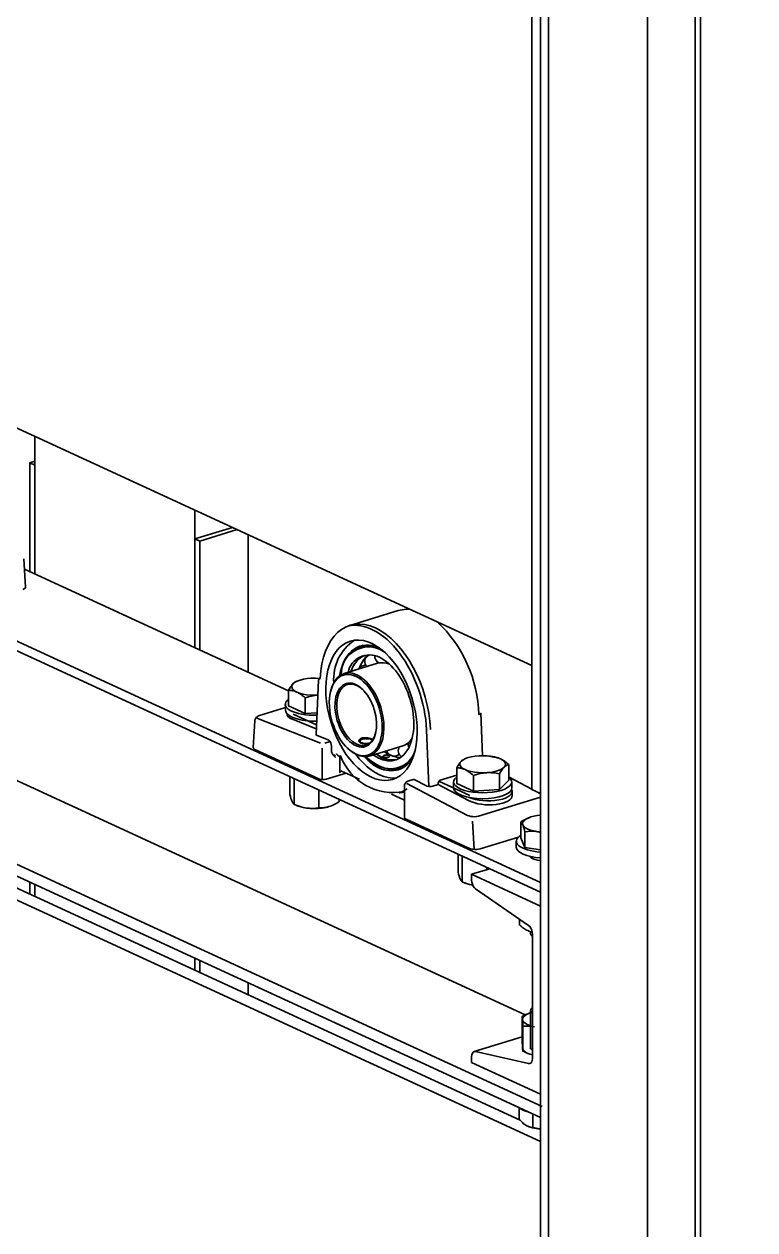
# Model space of a CAD drawing. Header units: millimetres. Extents: x -8400 to 8400, y -5940 to 5940.
# Drawn here: x 5258.6 to 5501, y 3406.3 to 3806.4 of the extents above; entities that cross this region are included whole.
import ezdxf

# ---------------------------------------------------------------- set-up
doc = ezdxf.new("R2010")
doc.units = ezdxf.units.MM
doc.layers.add('粗实线层', color=7, linetype='Continuous', lineweight=35)

msp = doc.modelspace()

# ---------------------------------------------------------------- linework, layer by layer
at = {"layer": '粗实线层', "linetype": 'Continuous', "lineweight": 35}
for points in [[(5481.115, 329.006), (5466.77, 335.623), (5466.247, 335.804), (5465.61, 335.924), (5464.909, 335.972), (5464.2, 335.944), (5463.541, 335.844), (5434.383, 329.462), (5433.724, 329.362), (5433.015, 329.334), (5432.314, 329.382), (5431.677, 329.501), (5431.154, 329.683), (5429.862, 330.279), (5429.862, 3911.461), (3411.605, 4842.468), (3411.605, 4840.57), (3411.713, 4839.838), (3412.025, 4839.252), (3412.506, 4838.877), (5429.848, 3908.291)], [(5429.862, 3519.626), (5429.862, 3521.524), (3411.605, 4452.531), (3427.906, 4457.511)], [(3411.605, 4452.531), (3411.605, 4450.634), (3411.713, 4449.901), (3412.025, 4449.315), (3412.506, 4448.939), (5429.848, 3518.354)], [(3415.693, 4380.457), (3413.26, 4379.258), (3412.732, 4378.904), (3412.27, 4378.401), (3411.911, 4377.79), (3411.683, 4377.119), (3411.605, 4376.441), (3411.605, 4374.544), (5429.862, 3443.536), (5429.862, 3445.434)], [(3412.133, 4378.2), (5430.389, 3447.192)], [(5515.61, 3893.617), (6350.087, 4148.576), (6350.44, 4148.781), (6350.713, 4149.149), (6350.885, 4149.653), (6350.943, 4150.255), (6350.943, 4152.153), (6324.387, 4164.403), (5489.048, 3909.18), (5515.604, 3896.93), (5515.604, 315.749), (5482.974, 305.779), (5481.682, 306.375), (5481.261, 306.656), (5481.115, 306.973), (5481.115, 3888.155)], [(4451.743, 3926.463), (5424.763, 3477.616)], [(5465.407, 3917.128), (5465.407, 335.946)], [(5432.517, 3910.542), (5432.517, 329.36)], [(5482.974, 3886.961), (5482.974, 305.779)], [(5426.98, 3825.315), (5426.98, 3552.358), (5429.862, 3551.029)], [(4966.859, 3805.834), (5426.971, 3593.588)], [(5262.148, 3623.907), (5262.148, 3669.615)], [(5262.148, 3661.289), (5260.554, 3660.803), (5262.148, 3660.067), (5262.148, 3623.909)], [(5260.554, 3660.803), (5260.554, 3624.644)], [(5423.08, 3442.682), (4966.855, 3653.134)], [(5429.856, 3435.552), (4966.859, 3649.129)], [(5315.259, 3645.115), (5315.259, 3599.406)], [(5327.716, 3639.373), (5315.259, 3635.567), (5316.853, 3634.832), (5329.31, 3638.638)], [(5332.97, 3591.239), (5332.97, 3636.949)], [(5315.259, 3635.567), (5315.259, 3599.409)], [(5316.853, 3634.832), (5316.853, 3598.674)], [(5258.552, 3628.89), (5259.097, 3619.495), (5258.999, 3619.211), (5258.68, 3618.952), (5258.169, 3618.74)], [(5346.316, 3585.084), (5258.743, 3625.481)], [(5382.708, 3611.754), (5366.654, 3606.849)], [(5386.744, 3612.145), (5385.36, 3612.189), (5384.012, 3612.059), (5382.708, 3611.754)], [(5366.943, 3591.54), (5367.53, 3592.932), (5368.239, 3594.162), (5369.062, 3595.215), (5369.988, 3596.077), (5371.004, 3596.739)], [(5367.043, 3591.57), (5367.581, 3592.834), (5368.221, 3593.963), (5368.956, 3594.944), (5369.778, 3595.769), (5370.679, 3596.429), (5371.651, 3596.916)], [(5370.992, 3600.275), (5368.989, 3599.159)], [(5373.038, 3597.06), (5372.008, 3596.209), (5371.095, 3595.133), (5370.309, 3593.847), (5369.664, 3592.371)], [(5375.861, 3594.265), (5364.756, 3590.873)], [(5371.881, 3596.245), (5371.003, 3595.082), (5370.261, 3593.778), (5369.721, 3592.529)], [(5379.824, 3593.94), (5378.796, 3594.291), (5377.783, 3594.464), (5376.801, 3594.455), (5375.86, 3594.265)], [(5356.156, 3583.697), (5354.839, 3583.661), (5353.526, 3583.712), (5352.256, 3583.847), (5351.068, 3584.064), (5349.999, 3584.353), (5349.079, 3584.709), (5348.338, 3585.119), (5347.798, 3585.572), (5347.476, 3586.052), (5347.381, 3586.546), (5347.516, 3587.04), (5347.876, 3587.516), (5348.452, 3587.962), (5349.225, 3588.364), (5350.173, 3588.709), (5351.265, 3588.987), (5352.47, 3589.189), (5353.75, 3589.311), (5355.308, 3589.344), (5356.85, 3589.256)], [(5356.848, 3589.204), (5356.396, 3588.981), (5356.227, 3588.691), (5355.443, 3570.664), (5355.537, 3570.467), (5355.824, 3570.298), (5359.442, 3568.868), (5359.782, 3568.653), (5360.091, 3568.297), (5360.338, 3567.836), (5360.498, 3567.318), (5360.553, 3566.798), (5360.553, 3565.412), (5360.555, 3565.312), (5360.56, 3565.213), (5360.57, 3565.117), (5360.584, 3565.023), (5360.6, 3564.93), (5360.621, 3564.839), (5360.632, 3564.794), (5360.644, 3564.75), (5360.657, 3564.706), (5360.671, 3564.662), (5360.733, 3564.494), (5360.805, 3564.336), (5360.885, 3564.186), (5360.974, 3564.045), (5361.022, 3563.977), (5361.071, 3563.91), (5361.121, 3563.845), (5361.173, 3563.782), (5361.28, 3563.66), (5361.391, 3563.543), (5361.505, 3563.431), (5361.621, 3563.322), (5361.68, 3563.268), (5361.739, 3563.215), (5361.769, 3563.188), (5361.798, 3563.162), (5361.813, 3563.149), (5361.828, 3563.136), (5361.843, 3563.122), (5361.858, 3563.109)], [(5349.557, 3588.498), (5349.06, 3588.309), (5348.663, 3588.122), (5348.468, 3588.002), (5348.272, 3587.863), (5348.075, 3587.701), (5347.876, 3587.516), (5347.827, 3587.466), (5347.777, 3587.416), (5347.752, 3587.39), (5347.727, 3587.363), (5347.703, 3587.337), (5347.678, 3587.309), (5347.579, 3587.199), (5347.48, 3587.082), (5347.284, 3586.836), (5347.089, 3586.571), (5346.703, 3585.992), (5346.32, 3585.355)], [(5351.839, 3577.587), (5346.32, 3580.133), (5346.32, 3585.355), (5346.658, 3585.336), (5347, 3585.302), (5347.086, 3585.291), (5347.172, 3585.279), (5347.257, 3585.265), (5347.344, 3585.251), (5347.516, 3585.219), (5347.689, 3585.183), (5348.035, 3585.095), (5348.382, 3584.988), (5348.73, 3584.859), (5349.079, 3584.709), (5349.43, 3584.537), (5349.782, 3584.342), (5349.825, 3584.316), (5349.869, 3584.289), (5349.913, 3584.263), (5349.957, 3584.237), (5350.045, 3584.182), (5350.133, 3584.126), (5350.306, 3584.012), (5350.48, 3583.893), (5350.824, 3583.643), (5351.165, 3583.378), (5351.503, 3583.1), (5351.839, 3582.81)], [(5360.268, 3584.903), (5360.196, 3584.576)], [(5371.053, 3585.455), (5370.009, 3586.318), (5368.936, 3586.942)], [(5355.755, 3577.824), (5351.839, 3577.587), (5351.839, 3582.81), (5352.903, 3583.134), (5353.975, 3583.396), (5354.516, 3583.501), (5355.059, 3583.587), (5356.009, 3583.687)], [(5345.277, 3579.583), (5336.657, 3576.95), (5336.323, 3576.828), (5336.019, 3576.656), (5335.723, 3576.416), (5335.47, 3576.121), (5335.307, 3575.843), (5335.209, 3575.539), (5335.193, 3575.399), (5335.192, 3575.255)], [(5345.277, 3580.655), (5345.277, 3578.705)], [(5355.526, 3572.577), (5347.621, 3575.701), (5346.987, 3575.992), (5346.481, 3576.314), (5346.112, 3576.66), (5345.888, 3577.023), (5345.813, 3577.398), (5345.813, 3577.512)], [(5355.583, 3573.873), (5347.856, 3577.437)], [(5365.393, 3557.827), (5358.791, 3555.81), (5358.21, 3555.694), (5357.557, 3555.671), (5356.929, 3555.744), (5356.423, 3555.901), (5335.184, 3565.698), (5334.864, 3565.887), (5334.671, 3566.099), (5334.615, 3566.322), (5335.16, 3575.217)], [(5335.528, 3576.199), (5335.825, 3576.052), (5356.875, 3567.733)], [(5374.212, 3569.014), (5374.157, 3569.039), (5374.077, 3569.075), (5373.992, 3569.111), (5373.902, 3569.146), (5373.808, 3569.182), (5373.76, 3569.2), (5373.71, 3569.217), (5373.66, 3569.234), (5373.609, 3569.251), (5373.505, 3569.285), (5373.398, 3569.317), (5373.287, 3569.348), (5373.174, 3569.378), (5373.145, 3569.385), (5373.116, 3569.393), (5373.088, 3569.4), (5373.058, 3569.407), (5373, 3569.421), (5372.941, 3569.434), (5372.822, 3569.46), (5372.702, 3569.484), (5372.581, 3569.506), (5372.459, 3569.526), (5372.397, 3569.534), (5372.335, 3569.543), (5372.273, 3569.551), (5372.211, 3569.558), (5372.087, 3569.571), (5371.964, 3569.581), (5371.842, 3569.588), (5371.721, 3569.592), (5371.6, 3569.594), (5371.48, 3569.592), (5371.421, 3569.59), (5371.362, 3569.587), (5371.303, 3569.584), (5371.245, 3569.58), (5371.132, 3569.568), (5371.022, 3569.553), (5370.914, 3569.536), (5370.808, 3569.514), (5370.757, 3569.503), (5370.706, 3569.49), (5370.681, 3569.483), (5370.656, 3569.476), (5370.631, 3569.469), (5370.607, 3569.462), (5370.512, 3569.431), (5370.422, 3569.396), (5370.337, 3569.36), (5370.255, 3569.32), (5370.178, 3569.277), (5370.106, 3569.232), (5370.039, 3569.184), (5369.977, 3569.134), (5369.921, 3569.082), (5369.871, 3569.028), (5369.826, 3568.973), (5369.787, 3568.917), (5369.778, 3568.902), (5369.769, 3568.888), (5369.761, 3568.873), (5369.753, 3568.858), (5369.738, 3568.829), (5369.725, 3568.799), (5369.704, 3568.74), (5369.688, 3568.681), (5369.679, 3568.621), (5369.675, 3568.56), (5369.675, 3568.531), (5369.677, 3568.501), (5369.681, 3568.471), (5369.686, 3568.441), (5369.7, 3568.382), (5369.72, 3568.324), (5369.747, 3568.268), (5369.779, 3568.214), (5369.817, 3568.16), (5369.861, 3568.108), (5369.886, 3568.083), (5369.911, 3568.058), (5369.939, 3568.033), (5369.967, 3568.01), (5370.028, 3567.964), (5370.093, 3567.922), (5370.164, 3567.881), (5370.241, 3567.843), (5370.323, 3567.808), (5370.408, 3567.776), (5370.497, 3567.748), (5370.591, 3567.722), (5370.688, 3567.699), (5370.789, 3567.679), (5370.815, 3567.674), (5370.841, 3567.67), (5370.868, 3567.666), (5370.895, 3567.662), (5370.948, 3567.655), (5371.003, 3567.648), (5371.113, 3567.638), (5371.225, 3567.63), (5371.341, 3567.625), (5371.457, 3567.623), (5371.516, 3567.623), (5371.577, 3567.623), (5371.637, 3567.624), (5371.698, 3567.627), (5371.82, 3567.632), (5371.942, 3567.64), (5372.064, 3567.65), (5372.187, 3567.663), (5372.311, 3567.677), (5372.434, 3567.694), (5372.465, 3567.698), (5372.496, 3567.703), (5372.527, 3567.707), (5372.558, 3567.712), (5372.619, 3567.722), (5372.68, 3567.732), (5372.869, 3567.766)], [(5370.199, 3568.774), (5369.891, 3568.513), (5369.729, 3568.326), (5369.675, 3568.13)], [(5374.177, 3568.792), (5374.05, 3568.879), (5373.896, 3568.96), (5373.413, 3569.125), (5372.822, 3569.229), (5372.175, 3569.263), (5371.531, 3569.223), (5370.946, 3569.115), (5370.473, 3568.946), (5370.153, 3568.732), (5370.016, 3568.493), (5370.073, 3568.249), (5370.319, 3568.022), (5370.732, 3567.832), (5371.277, 3567.697), (5371.903, 3567.628)], [(5373.115, 3563.513), (5384.22, 3566.906), (5385.106, 3567.274), (5385.925, 3567.816), (5386.668, 3568.525), (5387.324, 3569.391)], [(5392.893, 3553.41), (5392.109, 3572.165)], [(5357.485, 3555.674), (5357.485, 3566.124)], [(5358.334, 3567.751), (5360.096, 3568.29)], [(5365.816, 3566.186), (5366.057, 3565.955)], [(5378.024, 3565.012), (5379.385, 3564.149), (5380.754, 3563.522), (5382.113, 3563.141), (5383.442, 3563.01)], [(5378.157, 3564.853), (5379.136, 3564.278), (5380.974, 3563.408), (5382.844, 3562.861)], [(5361.131, 3563.832), (5361.515, 3563.819), (5361.913, 3563.58)], [(5363.359, 3563.463), (5363.359, 3557.985), (5363.43, 3558.342), (5363.624, 3558.538), (5363.89, 3558.52), (5369.834, 3555.778)], [(5382.11, 3556.262), (5380.739, 3556.192), (5379.328, 3556.336), (5377.891, 3556.693), (5376.441, 3557.259), (5375.067, 3557.985), (5373.704, 3558.888), (5372.365, 3559.961), (5371.058, 3561.195), (5369.796, 3562.581), (5368.589, 3564.106)], [(5381.575, 3562.14), (5380.362, 3562.121), (5379.112, 3562.319), (5377.842, 3562.732), (5376.567, 3563.355), (5375.303, 3564.181)], [(5382.21, 3562.355), (5381.132, 3562.216), (5380.017, 3562.259), (5378.874, 3562.483), (5377.716, 3562.887), (5376.556, 3563.465), (5375.403, 3564.211)], [(5405.324, 3562.773), (5404.827, 3562.583), (5404.43, 3562.397), (5404.236, 3562.277), (5404.039, 3562.137), (5403.842, 3561.975), (5403.644, 3561.791), (5403.595, 3561.741), (5403.545, 3561.69), (5403.52, 3561.665), (5403.495, 3561.638), (5403.47, 3561.611), (5403.445, 3561.585), (5403.346, 3561.473), (5403.248, 3561.357), (5403.052, 3561.111), (5402.857, 3560.846), (5402.47, 3560.267), (5402.087, 3559.63)], [(5409.517, 3563.585), (5410.067, 3563.608), (5410.614, 3563.608), (5411.158, 3563.588), (5411.698, 3563.549), (5412.771, 3563.415), (5413.834, 3563.219), (5414.173, 3563.2), (5414.514, 3563.166), (5414.6, 3563.155), (5414.686, 3563.142), (5414.772, 3563.129), (5414.858, 3563.115), (5415.031, 3563.083), (5415.203, 3563.047), (5415.55, 3562.959), (5415.896, 3562.852), (5416.245, 3562.723), (5416.594, 3562.573), (5416.944, 3562.4), (5417.296, 3562.206), (5417.34, 3562.18), (5417.384, 3562.154), (5417.428, 3562.127), (5417.472, 3562.1), (5417.56, 3562.046), (5417.647, 3561.99), (5417.821, 3561.876), (5417.995, 3561.757), (5418.338, 3561.507), (5418.68, 3561.242), (5419.018, 3560.964), (5419.354, 3560.673)], [(5416.141, 3562.764), (5416.117, 3562.773)], [(5416.24, 3557.606), (5416.624, 3558.243), (5417.011, 3558.823), (5417.205, 3559.087), (5417.401, 3559.333), (5417.598, 3559.56), (5417.797, 3559.766), (5417.846, 3559.815), (5417.896, 3559.861), (5417.921, 3559.884), (5417.946, 3559.907), (5417.971, 3559.929), (5417.995, 3559.951), (5418.094, 3560.035), (5418.193, 3560.113), (5418.389, 3560.253), (5418.584, 3560.373), (5418.971, 3560.555), (5419.354, 3560.673), (5419.354, 3555.451), (5416.24, 3552.383)], [(5346.782, 3556.672), (5346.782, 3550.71), (5346.952, 3550.051), (5347.126, 3549.45), (5347.212, 3549.174), (5347.3, 3548.917), (5347.388, 3548.68), (5347.476, 3548.462), (5347.498, 3548.411), (5347.521, 3548.362), (5347.531, 3548.338), (5347.542, 3548.313), (5347.554, 3548.29), (5347.565, 3548.266), (5347.609, 3548.177), (5347.653, 3548.093), (5347.741, 3547.943), (5347.827, 3547.812), (5348, 3547.607), (5348.171, 3547.469)], [(5381.291, 3559.04), (5383.828, 3559.241)], [(5395.989, 3554.064), (5395.972, 3554.462), (5396.042, 3554.886), (5396.27, 3555.25), (5396.591, 3555.457), (5402.087, 3557.136)], [(5407.607, 3551.862), (5402.087, 3554.408), (5402.087, 3559.63), (5402.425, 3559.611), (5402.767, 3559.576), (5402.853, 3559.565), (5402.939, 3559.554), (5403.025, 3559.54), (5403.111, 3559.526), (5403.284, 3559.494), (5403.457, 3559.457), (5403.803, 3559.37), (5404.149, 3559.263), (5404.498, 3559.134), (5404.847, 3558.984), (5405.197, 3558.812), (5405.549, 3558.617), (5405.593, 3558.591), (5405.637, 3558.565), (5405.681, 3558.538), (5405.725, 3558.511), (5405.812, 3558.457), (5405.9, 3558.401), (5406.074, 3558.286), (5406.248, 3558.168), (5406.592, 3557.918), (5406.933, 3557.653), (5407.271, 3557.375), (5407.607, 3557.084)], [(5348.171, 3555.729), (5348.082, 3556.078)], [(5348.698, 3555.797), (5348.171, 3555.729), (5348.171, 3547.469), (5349.177, 3547.065), (5350.193, 3546.721), (5350.704, 3546.576), (5351.219, 3546.449), (5351.736, 3546.343), (5352.256, 3546.257), (5353.526, 3546.122), (5354.839, 3546.071), (5356.156, 3546.107), (5357.436, 3546.228), (5358.64, 3546.431), (5359.733, 3546.709)], [(5382.959, 3551.148), (5384.343, 3551.802), (5385.643, 3552.671)], [(5385.594, 3554.423), (5405.715, 3543.812), (5406.196, 3543.615), (5406.777, 3543.471), (5407.418, 3543.392), (5408.074, 3543.381), (5408.704, 3543.44), (5409.264, 3543.565), (5429.821, 3549.845)], [(5396.182, 3555.145), (5406.442, 3550.412)], [(5401.044, 3554.93), (5401.044, 3552.98)], [(5426.98, 3552.506), (5419.52, 3556.441)], [(5420.397, 3552.98), (5420.397, 3554.93)], [(5356.342, 3552.261), (5356.342, 3546.3), (5355.337, 3546.184), (5354.322, 3546.131), (5353.811, 3546.131), (5353.296, 3546.152), (5353.037, 3546.17), (5352.777, 3546.194), (5352.712, 3546.2), (5352.647, 3546.208), (5352.582, 3546.215), (5352.516, 3546.223), (5352.386, 3546.239), (5352.256, 3546.257), (5350.811, 3546.534), (5349.557, 3546.92), (5349.017, 3547.125)], [(5363.124, 3549.133), (5363.124, 3548.372), (5362.708, 3548.108), (5362.289, 3547.857), (5362.183, 3547.796), (5362.077, 3547.736), (5361.971, 3547.677), (5361.866, 3547.619), (5361.654, 3547.507), (5361.441, 3547.399), (5361.016, 3547.197), (5360.59, 3547.014), (5360.162, 3546.851), (5359.733, 3546.709), (5359.302, 3546.588), (5358.87, 3546.489), (5358.816, 3546.478), (5358.762, 3546.467), (5358.708, 3546.457), (5358.654, 3546.447), (5358.546, 3546.428), (5358.439, 3546.411), (5358.225, 3546.38), (5358.012, 3546.354), (5357.589, 3546.315), (5357.17, 3546.295), (5356.755, 3546.29), (5356.342, 3546.3)], [(5384.726, 3548.909), (5380.438, 3550.887)], [(5383.618, 3551.325), (5384.726, 3551.664)], [(5420.512, 3550.372), (5420.512, 3551.65)], [(5429.862, 3550.987), (5429.216, 3551.327)], [(5360.349, 3546.92), (5360.382, 3546.932)], [(5407.918, 3532.533), (5407.374, 3541.934)], [(5426.715, 3543.279), (5426.286, 3543.137), (5425.858, 3542.974), (5425.431, 3542.791), (5425.006, 3542.588), (5424.794, 3542.48), (5424.582, 3542.368), (5424.476, 3542.31), (5424.371, 3542.252), (5424.265, 3542.192), (5424.159, 3542.131), (5423.739, 3541.879), (5423.324, 3541.616)], [(5424.713, 3533.152), (5423.324, 3536.393), (5423.324, 3541.616), (5423.495, 3541.476), (5423.668, 3541.272), (5423.754, 3541.141), (5423.842, 3540.99), (5423.93, 3540.817), (5424.018, 3540.622), (5424.041, 3540.57), (5424.063, 3540.516), (5424.073, 3540.489), (5424.084, 3540.461), (5424.096, 3540.433), (5424.107, 3540.404), (5424.151, 3540.288), (5424.195, 3540.166), (5424.283, 3539.909), (5424.369, 3539.633), (5424.542, 3539.033), (5424.713, 3538.375), (5425.719, 3538.49), (5426.735, 3538.543), (5427.246, 3538.543), (5427.761, 3538.522), (5428.278, 3538.48), (5428.799, 3538.417), (5428.928, 3538.397), (5429.058, 3538.377), (5429.124, 3538.366), (5429.189, 3538.355), (5429.254, 3538.343), (5429.319, 3538.331), (5429.579, 3538.281), (5429.838, 3538.224), (5429.863, 3538.219)], [(5429.862, 3538.297), (5429.324, 3538.35), (5428.799, 3538.417), (5427.61, 3538.633), (5426.541, 3538.923), (5425.621, 3539.279), (5424.88, 3539.689), (5424.34, 3540.141), (5424.018, 3540.622), (5423.923, 3541.116), (5424.058, 3541.609), (5424.418, 3542.086), (5424.994, 3542.532), (5425.767, 3542.933), (5426.715, 3543.279), (5427.68, 3543.53), (5428.738, 3543.722), (5429.862, 3543.85)], [(5426.099, 3543.068), (5426.065, 3543.055)], [(5429.862, 3532.415), (5424.713, 3533.152), (5424.713, 3538.375)], [(5421.819, 3535.224), (5421.819, 3533.275)], [(5402.549, 3530.947), (5402.549, 3524.985), (5402.72, 3524.325), (5402.893, 3523.725), (5402.98, 3523.449), (5403.067, 3523.192), (5403.155, 3522.955), (5403.244, 3522.737), (5403.266, 3522.686), (5403.288, 3522.637), (5403.299, 3522.612), (5403.31, 3522.588), (5403.321, 3522.565), (5403.332, 3522.542), (5403.376, 3522.452), (5403.42, 3522.368), (5403.508, 3522.217), (5403.595, 3522.087), (5403.768, 3521.883), (5403.938, 3521.743)], [(5403.938, 3530.004), (5403.849, 3530.353)], [(5404.466, 3530.072), (5403.938, 3530.004), (5403.938, 3521.743), (5404.945, 3521.339), (5405.96, 3520.996), (5406.471, 3520.851), (5406.986, 3520.724), (5407.441, 3520.629)], [(5429.862, 3528.82), (5428.861, 3528.979), (5427.965, 3529.211), (5427.208, 3529.504), (5426.621, 3529.848), (5426.227, 3530.228)], [(5426.572, 3530.147), (5426.572, 3529.884)], [(5407.024, 3524.26), (5413.052, 3526.102)], [(5412.109, 3526.537), (5412.109, 3525.814)], [(5260.554, 3521.638), (5260.554, 3517.654)], [(5262.148, 3516.924), (5262.148, 3520.902), (5262.148, 3516.919)], [(5404.784, 3521.4), (5405.324, 3521.194), (5406.308, 3520.878), (5407.422, 3520.63)], [(5422.862, 3509.383), (5422.862, 3507.488), (5423.2, 3507.196), (5423.542, 3506.915), (5423.627, 3506.846), (5423.714, 3506.779), (5423.799, 3506.713), (5423.886, 3506.648), (5424.058, 3506.521), (5424.231, 3506.398), (5424.577, 3506.166), (5424.924, 3505.953), (5425.272, 3505.76), (5425.621, 3505.589), (5425.972, 3505.438), (5426.323, 3505.308), (5426.367, 3505.293), (5426.411, 3505.279), (5426.455, 3505.265), (5426.499, 3505.251), (5426.587, 3505.225), (5426.675, 3505.2), (5426.848, 3505.154), (5427.022, 3505.113), (5427.115, 3505.093)], [(5427.143, 3505.056), (5426.333, 3505.303), (5425.621, 3505.589)], [(5426.074, 3505.398), (5426.099, 3505.388)], [(5426.572, 3505.222), (5426.572, 3504.485), (5426.733, 3504.017), (5427.206, 3503.578)], [(5426.994, 3503.737), (5427.206, 3503.557)], [(5315.259, 3492.424), (5315.259, 3496.402), (5315.259, 3492.419)], [(5316.853, 3495.667), (5316.853, 3491.684)], [(5332.97, 3484.25), (5332.97, 3488.232)], [(5423.798, 3477.119), (5424.715, 3477.591), (5425.64, 3478.004), (5425.937, 3478.121)], [(5424.052, 3473.838), (5424.021, 3474.502), (5423.989, 3475.108), (5423.974, 3475.385), (5423.958, 3475.645), (5423.941, 3475.885), (5423.925, 3476.105), (5423.921, 3476.157), (5423.917, 3476.207), (5423.915, 3476.232), (5423.913, 3476.256), (5423.911, 3476.28), (5423.909, 3476.304), (5423.901, 3476.395), (5423.893, 3476.479), (5423.877, 3476.633), (5423.861, 3476.766), (5423.83, 3476.975), (5423.798, 3477.119), (5423.798, 3468.859), (5423.83, 3468.195), (5423.861, 3467.589), (5423.877, 3467.311), (5423.893, 3467.051), (5423.909, 3466.811), (5423.925, 3466.591), (5423.929, 3466.539), (5423.933, 3466.489), (5423.935, 3466.464), (5423.937, 3466.44), (5423.939, 3466.417), (5423.941, 3466.393), (5423.95, 3466.302), (5423.958, 3466.217), (5423.974, 3466.063), (5423.989, 3465.931), (5424.021, 3465.721), (5424.052, 3465.577)], [(5426.572, 3478.348), (5425.629, 3477.986), (5424.872, 3477.567), (5424.325, 3477.103), (5424.006, 3476.611), (5423.925, 3476.105), (5424.052, 3475.663), (5424.361, 3475.234), (5424.845, 3474.828), (5425.491, 3474.455), (5426.285, 3474.125), (5427.206, 3473.845)], [(5426.099, 3478.182), (5425.936, 3478.12)], [(5426.572, 3479.085), (5426.572, 3466.389)], [(5427.206, 3480.013), (5426.994, 3479.834), (5426.656, 3479.424), (5426.578, 3478.996), (5426.765, 3478.573), (5427.206, 3478.178)], [(5427.206, 3479.959), (5427.064, 3479.541), (5427.206, 3479.124)], [(5427.9, 3473.686), (5427.413, 3473.773), (5426.928, 3473.839), (5426.444, 3473.885), (5425.962, 3473.91), (5425.721, 3473.916), (5425.48, 3473.917), (5425.36, 3473.916), (5425.24, 3473.913), (5425.12, 3473.91), (5425.001, 3473.906), (5424.524, 3473.879), (5424.052, 3473.838), (5424.052, 3465.577), (5424.524, 3465.345), (5425.001, 3465.125), (5425.12, 3465.072), (5425.24, 3465.021), (5425.36, 3464.97), (5425.48, 3464.92), (5425.721, 3464.824), (5425.962, 3464.732), (5426.444, 3464.561)], [(5423.798, 3470.313), (5407.879, 3465.449)], [(5423.925, 3466.591), (5424.052, 3466.149), (5424.361, 3465.719), (5424.845, 3465.313), (5425.491, 3464.941), (5426.285, 3464.61), (5427.206, 3464.331)], [(5427.206, 3466.044), (5426.789, 3466.224), (5426.533, 3466.435), (5426.446, 3466.671)], [(5422.677, 3446.85), (5423.492, 3446.305), (5424.544, 3445.819), (5425.803, 3445.409)], [(5427.344, 3440.235), (5426.779, 3440.319), (5426.208, 3440.468), (5425.921, 3440.571), (5425.632, 3440.694), (5425.342, 3440.838), (5425.049, 3441.005), (5424.976, 3441.05), (5424.903, 3441.097), (5424.866, 3441.121), (5424.83, 3441.145), (5424.793, 3441.17), (5424.757, 3441.194), (5424.611, 3441.297), (5424.465, 3441.404), (5424.176, 3441.633), (5423.888, 3441.881), (5423.319, 3442.426), (5422.754, 3443.029), (5422.754, 3446.788)], [(5429.861, 3439.755), (5429.504, 3439.8), (5428.419, 3439.987), (5427.344, 3440.235), (5427.344, 3444.698)], [(5425.958, 3440.556), (5426.099, 3440.503), (5427.211, 3440.153), (5428.481, 3439.889), (5429.862, 3439.721)], [(5429.853, 3439.557), (5429.397, 3439.767)]]:
    msp.add_lwpolyline(points, dxfattribs=at)
for points in [[(5410.688, 3563.605), (5410.099, 3577.699), (5409.941, 3577.45), (5409.478, 3577.237, 0.1973409), (5395.636, 3608.043)], [(5372.064, 3563.313), (5373.492, 3562.045), (5374.957, 3561.001), (5376.441, 3560.192, 0.4970891), (5388.419, 3566.031)], [(5362.207, 3564.214), (5362.221, 3564.208), (5362.277, 3564.175), (5362.367, 3564.108), (5362.483, 3563.999), (5362.61, 3563.854), (5362.713, 3563.714), (5362.823, 3563.546), (5363.092, 3563.438), (5363.589, 3563.522, 0.3684547), (5384.726, 3551.737)], [(5387.567, 3563.013, -0.4183604), (5376.441, 3559.599), (5375.165, 3560.276), (5373.901, 3561.124), (5372.659, 3562.135), (5371.45, 3563.301)], [(5380.821, 3563.497, 0.126129), (5382.073, 3563.554, 0.1104894), (5383.031, 3564.099)], [(5422.532, 3536.594), (5409.899, 3532.734), (5409.338, 3532.604), (5408.707, 3532.533), (5408.046, 3532.527), (5407.404, 3532.585), (5406.823, 3532.703), (5406.342, 3532.874), (5385.104, 3542.671), (5384.823, 3542.858), (5384.726, 3543.07), (5384.726, 3553.519, -0.3298032), (5385.917, 3555.129), (5387.679, 3555.667), (5387.941, 3555.687), (5388.218, 3555.594), (5391.838, 3553.685), (5392.231, 3553.531), (5392.714, 3553.43), (5393.239, 3553.394), (5393.755, 3553.425), (5394.21, 3553.521), (5395.989, 3554.064), (5406.208, 3548.675)]]:
    msp.add_lwpolyline(points, format="xyb", dxfattribs=at)
for points in [[(5377.975, 3563.187), (5378.044, 3563.158), (5378.12, 3563.133), (5378.16, 3563.122), (5378.202, 3563.112), (5378.224, 3563.107), (5378.246, 3563.102), (5378.269, 3563.097), (5378.291, 3563.093), (5378.384, 3563.078), (5378.481, 3563.068), (5378.505, 3563.066), (5378.53, 3563.064), (5378.556, 3563.062), (5378.581, 3563.061), (5378.632, 3563.059), (5378.683, 3563.058), (5378.786, 3563.058), (5378.889, 3563.063), (5378.915, 3563.064), (5378.94, 3563.067), (5378.966, 3563.069), (5378.992, 3563.071), (5379.042, 3563.076), (5379.091, 3563.082), (5379.14, 3563.089), (5379.188, 3563.097), (5379.212, 3563.101), (5379.236, 3563.106), (5379.259, 3563.11), (5379.282, 3563.114), (5379.371, 3563.135), (5379.454, 3563.158), (5379.493, 3563.171), (5379.531, 3563.184), (5379.549, 3563.191), (5379.567, 3563.198), (5379.584, 3563.205), (5379.601, 3563.212), (5379.662, 3563.241), (5379.716, 3563.273), (5379.727, 3563.281), (5379.739, 3563.289), (5379.75, 3563.298), (5379.76, 3563.306), (5379.779, 3563.323), (5379.795, 3563.34), (5379.821, 3563.374), (5379.836, 3563.41), (5379.841, 3563.428), (5379.842, 3563.446), (5379.841, 3563.464), (5379.838, 3563.482), (5379.832, 3563.5), (5379.823, 3563.518), (5379.812, 3563.536), (5379.798, 3563.554), (5379.764, 3563.588), (5379.721, 3563.622), (5379.708, 3563.63), (5379.695, 3563.638), (5379.682, 3563.647), (5379.668, 3563.654), (5379.638, 3563.671), (5379.607, 3563.685), (5379.538, 3563.714), (5379.462, 3563.742), (5379.441, 3563.748), (5379.421, 3563.754), (5379.4, 3563.76), (5379.378, 3563.766), (5379.335, 3563.777), (5379.291, 3563.788), (5379.245, 3563.798), (5379.198, 3563.807), (5379.174, 3563.811), (5379.15, 3563.815), (5379.125, 3563.819), (5379.1, 3563.822), (5379, 3563.835), (5378.899, 3563.844), (5378.848, 3563.846), (5378.796, 3563.848), (5378.77, 3563.849), (5378.744, 3563.849), (5378.718, 3563.849), (5378.692, 3563.849), (5378.59, 3563.846), (5378.49, 3563.839), (5378.466, 3563.837), (5378.441, 3563.834), (5378.417, 3563.831), (5378.393, 3563.828), (5378.345, 3563.821), (5378.299, 3563.813), (5378.211, 3563.794), (5378.127, 3563.771), (5378.107, 3563.765), (5378.088, 3563.758), (5378.069, 3563.752), (5378.051, 3563.745), (5378.014, 3563.731), (5377.981, 3563.716), (5377.949, 3563.7), (5377.919, 3563.684), (5377.891, 3563.667), (5377.865, 3563.648), (5377.821, 3563.611), (5377.786, 3563.573), (5377.772, 3563.553), (5377.76, 3563.532), (5377.751, 3563.512), (5377.744, 3563.491), (5377.739, 3563.45), (5377.743, 3563.409), (5377.746, 3563.398), (5377.749, 3563.388), (5377.753, 3563.378), (5377.758, 3563.368), (5377.769, 3563.348), (5377.782, 3563.328), (5377.798, 3563.309), (5377.817, 3563.29), (5377.827, 3563.28), (5377.837, 3563.271), (5377.848, 3563.262), (5377.86, 3563.253), (5377.913, 3563.219)], [(5417.797, 3559.766), (5417.221, 3559.32), (5416.448, 3558.919), (5415.501, 3558.573), (5414.408, 3558.296), (5413.204, 3558.093), (5411.924, 3557.972), (5410.607, 3557.936), (5409.294, 3557.987), (5408.024, 3558.122), (5406.836, 3558.338), (5405.766, 3558.629), (5404.847, 3558.984), (5404.106, 3559.394), (5403.566, 3559.846), (5403.244, 3560.327), (5403.149, 3560.821), (5403.283, 3561.315), (5403.644, 3561.791), (5404.22, 3562.237), (5404.993, 3562.639), (5405.94, 3562.984), (5407.033, 3563.262), (5408.237, 3563.465), (5409.517, 3563.585), (5410.834, 3563.622), (5412.147, 3563.571), (5413.417, 3563.435), (5414.605, 3563.219), (5415.675, 3562.929), (5416.594, 3562.573), (5417.334, 3562.163), (5417.874, 3561.711), (5418.197, 3561.231), (5418.292, 3560.736), (5418.158, 3560.243)], [(5411.924, 3557.972), (5412.061, 3557.98), (5412.198, 3557.986), (5412.267, 3557.988), (5412.336, 3557.991), (5412.405, 3557.992), (5412.474, 3557.994), (5412.748, 3557.997), (5413.022, 3557.995), (5413.566, 3557.975), (5414.106, 3557.935), (5415.179, 3557.801), (5416.24, 3557.606), (5416.24, 3552.383), (5407.607, 3551.862), (5407.607, 3557.084), (5408.67, 3557.408), (5409.743, 3557.671), (5410.283, 3557.776), (5410.827, 3557.862), (5411.374, 3557.928)], [(5407.024, 3524.26), (5407.024, 3522.36), (5407.087, 3521.678), (5407.272, 3520.991), (5407.563, 3520.355), (5407.939, 3519.82), (5408.368, 3519.429), (5425.862, 3507.303), (5426.291, 3506.912), (5426.666, 3506.377), (5426.958, 3505.74), (5427.143, 3505.054), (5427.206, 3504.372), (5427.206, 3463.138), (5427.143, 3462.514), (5426.958, 3461.998), (5426.666, 3461.632), (5426.291, 3461.443), (5425.862, 3461.448), (5408.368, 3465.461), (5407.939, 3465.465), (5407.563, 3465.277), (5407.272, 3464.91), (5407.087, 3464.394), (5407.024, 3463.771), (5407.024, 3461.87), (5429.862, 3451.335), (5429.862, 3513.725)]]:
    msp.add_lwpolyline(points, close=True, dxfattribs=at)
for centre, radius, start, end in [((5376.694, 3589.081), 15.409, 123.61891, 184.56503), ((5373.234, 3590.552), 9.524, 72.79476, 180.82811), ((5372.784, 3590.673), 9.014, 47.6782, 181.40848), ((5373.136, 3589.84), 7.215, 62.73712, 168.55368), ((5374.106, 3594.932), 2.524, 130.23761, 224.08754), ((5377.423, 3596.656), 2.524, 176.50481, 244.21621), ((5371.89, 3591.083), 2.524, 88.46493, 148.75567), ((5377.424, 3596.654), 2.522, 294.7593, 307.9706), ((5388.574, 3567.016), 2.541, 120.64857, 124.52593), ((5381.335, 3565.968), 2.524, 195.77993, 236.42203), ((5385.248, 3565.307), 2.524, 150.53351, 234.40568), ((5385.252, 3565.32), 2.511, 69.68226, 76.19642), ((5388.565, 3567.031), 2.524, 153.88315, 198.61591), ((5379.94, 3567.983), 9.219, 210.47976, 323.87776)]:
    msp.add_arc(centre, radius, start, end, dxfattribs=at)
for centre, major_axis, ratio, start_param, end_param in [((5375.136, 3579.088), (-8.482, 27.76), 0.5850575, 4.293551, 7.3102006), ((5373.827, 3578.679), (-8.477, 27.771), 0.5850844, 4.3026649, 6.2431146), ((5376.451, 3579.462), (-6.281, 20.546), 0.5846624, 5.8007193, 7.1410513), ((5376.441, 3579.486), (-5.286, 17.302), 0.5850511, 2.4828351, 5.8019989), ((5368.957, 3577.142), (-4.203, 13.729), 0.5838267, 5.8024888, 7.0871284), ((5368.936, 3577.193), (-4.181, 13.681), 0.585029, 2.3358308, 5.8017631), ((5368.936, 3577.193), (-3.072, 10.057), 0.5850564, 5.8019327, 10.2306082), ((5354.953, 3580.655), (9.716, 0), 0.375388, 2.6729431, 4.7916967), ((5354.987, 3578.719), (9.667, 0.013), 0.375447, 3.1416477, 4.7785859), ((5410.72, 3554.93), (-9.653, 0), 0.3754449, 5.8146511, 9.8931827), ((5410.72, 3552.98), (-9.7, 0), 0.3754372, 0.0001175, 3.1415098), ((5412.454, 3550.586), (-8.047, 0.255), 0.4075597, 0.696701, 3.1542437), ((5412.453, 3551.652), (-8.021, 0.002), 0.3755382, 0.6842401, 3.3883362), ((5431.514, 3535.227), (9.657, 0.004), 0.3750264, 2.5769331, 4.541026), ((5431.579, 3533.303), (9.736, 0.028), 0.3751449, 3.1415856, 4.5344992)]:
    msp.add_ellipse(centre, major_axis=major_axis, ratio=ratio, start_param=start_param, end_param=end_param, dxfattribs=at)
for centre, major_axis, ratio in [((5373.831, 3578.688), (-7.008, 22.937), 0.5850479), ((5368.61, 3577.093), (-4.058, 13.279), 0.5850383), ((5368.61, 3577.093), (-3.196, 10.458), 0.5850456)]:
    msp.add_ellipse(centre, major_axis=major_axis, ratio=ratio, dxfattribs=at)

doc.saveas('drawing.dxf')
